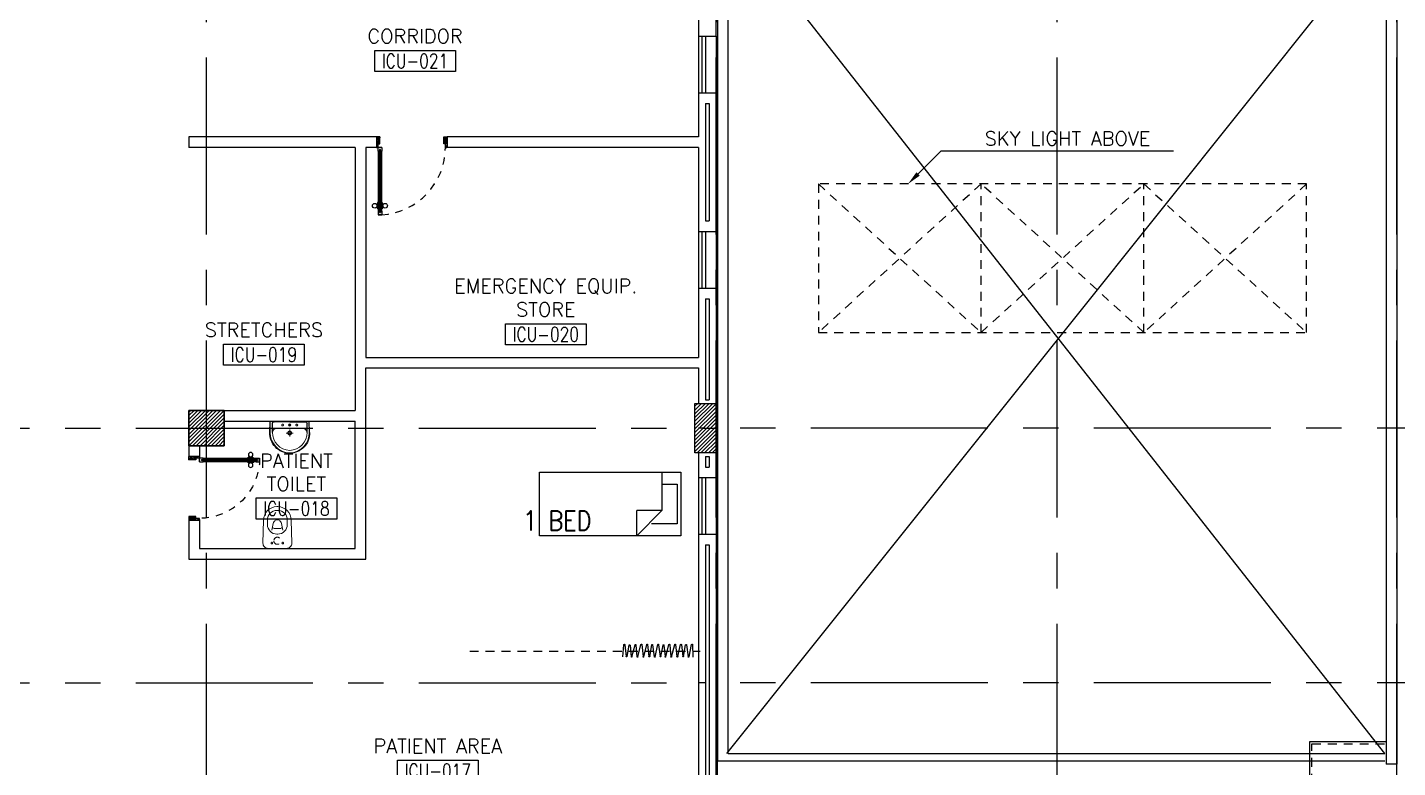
# Model space of a CAD drawing. Extents: x -0.4 to 93.5, y -1.1 to 78.4.
# Drawn here: x 31.26 to 50.62, y 15.35 to 25.81 of the extents above; entities that cross this region are included whole.
import ezdxf
from ezdxf.enums import TextEntityAlignment as Align

# ---------------------------------------------------------------- set-up
doc = ezdxf.new("R2010")
doc.units = 0
doc.header["$MEASUREMENT"] = 0
for name, pattern in [('CENTERX2', [4, 2.5, -0.5, 0.5, -0.5]), ('DASHED', [0.75, 0.5, -0.25]), ('HIDDEN', [0.375, 0.25, -0.125]), ('HIDDEN2', [0.1875, 0.125, -0.0625])]:
    doc.linetypes.add(name, pattern=pattern)
doc.layers.get('0').update_dxf_attribs({"color": 11, "linetype": 'CONTINUOUS'})
for name, color, linetype in [('A_CUBICLE_CURTAINS', 11, 'HIDDEN'), ('AXES', 11, 'CENTERX2'), ('COL', 11, 'CONTINUOUS'), ('D_CURTAIN', 11, 'HIDDEN'), ('DOOR', 11, 'CONTINUOUS'), ('FIX', 11, 'CONTINUOUS'), ('FUR', 11, 'CONTINUOUS'), ('HAT', 11, 'CONTINUOUS'), ('HIDDEN', 11, 'HIDDEN2'), ('INSUL', 11, 'CONTINUOUS'), ('RM-BOX', 11, 'CONTINUOUS'), ('RM-IND', 11, 'CONTINUOUS'), ('RM-NAME', 11, 'CONTINUOUS'), ('RM-NO', 11, 'CONTINUOUS'), ('ROOF', 11, 'CONTINUOUS'), ('RS20', 11, 'CONTINUOUS'), ('SHAFT', 11, 'CONTINUOUS'), ('STR', 11, 'CONTINUOUS'), ('WALL', 11, 'CONTINUOUS'), ('WIN', 11, 'CONTINUOUS')]:
    doc.layers.add(name, color=color, linetype=linetype)
doc.styles.add('ROMANS', font='ROMANS.shx', dxfattribs={"width": 0.6})
doc.styles.add('RS20', font='ROMANS.shx', dxfattribs={"height": 0.2})

# ---------------------------------------------------------------- blocks, each defined once
blk = doc.blocks.new('*X23')
at = {"color": 0}
for p, q in [((84179, 132651), (84678, 133150)), ((84179, 132704), (84625, 133150)), ((84179, 132757), (84571, 133150)), ((84179, 132810), (84518, 133150)), ((84179, 132864), (84465, 133150)), ((84179, 132917), (84412, 133150)), ((84179, 132970), (84359, 133150)), ((84179, 133023), (84306, 133150)), ((84179, 133076), (84253, 133150)), ((84179, 133129), (84200, 133150)), ((84231, 132650), (84679, 133098)), ((84284, 132650), (84679, 133045)), ((84337, 132650), (84679, 132992)), ((84390, 132650), (84679, 132939)), ((84443, 132650), (84679, 132886)), ((84496, 132650), (84679, 132833)), ((84549, 132650), (84679, 132780)), ((84602, 132650), (84679, 132727)), ((84655, 132650), (84679, 132674))]:
    blk.add_line(p, q, dxfattribs=at)
blk = doc.blocks.new('COL50')
at = {"layer": 'COL'}
blk.add_lwpolyline([(-250, 250), (-250, -250), (250, -250), (250, 250)], close=True, dxfattribs=at)
blk = doc.blocks.new('C11')
at = {"layer": 'HAT'}
h = blk.add_hatch(dxfattribs=at)
h.set_pattern_fill('ANSI31', color=256, scale=300, style=0)
h.set_pattern_definition([(45, (-248556.182, -75061.005), (-26.5165043, 26.5165043), [])])
h.paths.add_polyline_path([(300, 700), (0, 700), (0, 350), (300, 350)])
h.paths.add_polyline_path([(300, 350), (0, 350), (0, 0), (300, 0)])
at = {"layer": 'COL'}
blk.add_lwpolyline([(300, 700), (300, 0), (0, 0), (0, 700)], close=True, dxfattribs=at)
blk = doc.blocks.new('DOOR90')
at = {"layer": 'DOOR', "color": 0, "linetype": 'ByBlock'}
for p, q in [((-150, 0), (-150, -25)), ((-150, 0), (0, 0)), ((0, -50), (0, 0)), ((-1000, -25), (-1000, -75)), ((-1000, -75), (-1000, -25)), ((-950, -25), (-1000, -25)), ((-950, -75), (-1000, -75)), ((-970, -42), (-970, -58)), ((-950, -42), (-970, -42)), ((-950, -58), (-970, -58)), ((-950, -25), (-950, -42)), ((-950, -58), (-950, -75)), ((-918, -25), (-918, -18)), ((-828, -18), (-918, -18)), ((-918, -75), (-918, -82)), ((-828, -82), (-918, -82)), ((-905, -18), (-905, -9)), ((-905, -9), (-840, -9)), ((-905, -18), (-840, -18)), ((-905, -82), (-905, -91)), ((-905, -82), (-840, -82)), ((-905, -91), (-840, -91)), ((-840, -18), (-840, -9)), ((-840, -82), (-840, -91)), ((-828, -25), (-828, -18)), ((-828, -75), (-828, -82)), ((-200, -42), (-200, -25)), ((-200, -25), (-150, -25)), ((-180, -42), (-200, -42)), ((-200, -75), (-200, -58)), ((-200, -58), (-180, -58)), ((-150, -75), (-200, -75)), ((-180, -58), (-180, -42)), ((-150, -75), (-150, -25)), ((-150, -25), (-100, -25)), ((-100, -25), (-100, -50)), ((-100, -50), (0, -50)), ((-150, -900), (-150, -875)), ((-150, -875), (-100, -875)), ((0, -900), (-150, -900)), ((-150, -900), (0, -900)), ((-100, -850), (0, -850)), ((-100, -875), (-100, -850)), ((0, -850), (0, -900))]:
    blk.add_line(p, q, dxfattribs=at)
at = {"layer": 'DOOR', "color": 9, "linetype": 'ByBlock'}
for p, q in [((0, -50), (-114, 0)), ((0, -50), (-40, 0)), ((0, -50), (-100, -37)), ((0, -850), (-114, -900)), ((0, -850), (-100, -863)), ((0, -850), (-40, -900))]:
    blk.add_line(p, q, dxfattribs=at)
at = {"layer": 'DOOR', "linetype": 'ByBlock'}
for p, q in [((-200, -25), (-950, -25)), ((-200, -42), (-950, -42)), ((-200, -58), (-950, -58)), ((-950, -75), (-200, -75))]:
    blk.add_line(p, q, dxfattribs=at)
at = {"layer": 'DOOR', "color": 0, "linetype": 'ByBlock'}
for centre in [(-873, 24), (-873, -124)]:
    blk.add_circle(centre, 32.4, dxfattribs=at)
at = {"layer": 'DOOR', "color": 9, "linetype": 'ByBlock'}
for centre, radius, start, end in [((0, -50), 154, 161.1053, 166.2858), ((0, -50), 134, 158.1598, 169.28), ((0, -50), 94.4, 148.0182, 180), ((0, -50), 74.4, 137.7764, 180), ((0, -50), 114, 154.0838, 167.3774), ((0, -50), 54.4, 113.2074, 180), ((0, -50), 34.4, 90, 180), ((0, -50), 14.4, 90, 180), ((0, -850), 154, 193.7142, 198.8947), ((0, -850), 134, 190.72, 201.8402), ((0, -850), 94.4, 180, 211.9818), ((0, -850), 74.4, 180, 222.2236), ((0, -850), 54.4, 180, 246.7926), ((0, -850), 34.4, 180, 270), ((0, -850), 14.4, 180, 270)]:
    blk.add_arc(centre, radius, start, end, dxfattribs=at)
at = {"layer": 'DOOR', "linetype": 'HIDDEN', "ltscale": 0.5}
blk.add_arc((-150, -25), 850, 180, 270, dxfattribs=at)
blk = doc.blocks.new('RM1')
at = {"layer": 'RM-BOX'}
blk.add_lwpolyline([(570, -200), (-570, -200), (-570, -500), (570, -500)], close=True, dxfattribs=at)
at = {"layer": 'RM-NAME', "style": 'ROMANS'}
for tag, p in [('ROOMNAME1', (0, 324)), ('ROOMNAME2', (0, 0))]:
    blk.add_attdef(tag, text='', height=200, dxfattribs=at).set_placement(p, align=Align.MIDDLE)
at = {"layer": 'RM-NO', "style": 'ROMANS', "width": 0.8}
blk.add_attdef('ROOMNO', text='', height=200, dxfattribs=at).set_placement((0, -350), align=Align.MIDDLE)
blk = doc.blocks.new('C')
at = {"layer": 'D_CURTAIN'}
for points in [[(0.229, 0.077), (0.229, 0.077, 0.848601), (0.219, 0.076), (0.202, -0.062, -0.855925), (0.192, -0.063), (0.167, 0.072, 0.866955), (0.157, 0.072), (0.144, -0.065, -0.843142), (0.134, -0.066), (0.099, 0.077, 0.845318), (0.089, 0.076), (0.076, -0.066, -0.842227), (0.066, -0.067), (0.029, 0.079, 0.837896), (0.019, 0.078), (0.004, -0.065, -0.84563), (-0.006, -0.065), (-0.04, 0.078, 0.842014), (-0.049, 0.078), (-0.065, -0.063, -0.866148), (-0.075, -0.063), (-0.099, 0.074, 0.854133), (-0.109, 0.074), (-0.129, -0.066, -0.838104), (-0.139, -0.067), (-0.17, 0.077, 0.84026), (-0.18, 0.077), (-0.183, -0.071)], [(0.639, -0.068), (0.628, 0.076, 0.848601), (0.618, 0.076), (0.601, -0.063, -0.855925), (0.591, -0.063), (0.566, 0.071, 0.866955), (0.556, 0.071), (0.542, -0.066, -0.843142), (0.533, -0.066), (0.497, 0.076, 0.845318), (0.488, 0.075), (0.474, -0.067, -0.842227), (0.465, -0.068), (0.427, 0.078, 0.837896), (0.417, 0.078), (0.403, -0.065, -0.84563), (0.393, -0.066), (0.359, 0.078, 0.842014), (0.349, 0.077), (0.334, -0.063, -0.866148), (0.324, -0.064), (0.299, 0.074, 0.854133), (0.29, 0.073), (0.27, -0.067, -0.838104), (0.26, -0.067), (0.229, 0.077, 0.84026), (0.219, 0.076)]]:
    blk.add_lwpolyline(points, format="xyb", dxfattribs=at)
blk = doc.blocks.new('LAV1')
at = {"layer": 'FIX', "linetype": 'ByBlock', "ltscale": 0.3}
for p, q in [((-280, 210), (-275, 50)), ((-245, 210), (-245, 85)), ((245, 210), (245, 85)), ((280, 210), (275, 50)), ((0, 60), (-220, 60)), ((0, 60), (220, 60))]:
    blk.add_line(p, q, dxfattribs=at)
at = {"layer": 'FIX', "linetype": 'Continuous', "lineweight": 20}
for p, q in [((-275, 210), (-275, 50)), ((275, 210), (275, 50)), ((0, 50), (-275, 50)), ((0, 50), (-252, 50)), ((0, 155), (-181, 155)), ((0, 155), (181, 155)), ((0, 50), (252, 50)), ((0, 50), (275, 50))]:
    blk.add_line(p, q, dxfattribs=at)
at = {"layer": 'FIX', "linetype": 'DASHED', "lineweight": 20, "ltscale": 0.05}
for p, q in [((50, 220), (-50, 220)), ((0, 170), (0, 270)), ((0, 170), (0, 270))]:
    blk.add_line(p, q, dxfattribs=at)
at = {"layer": 'FIX', "lineweight": 20}
for p, q in [((16, 107), (-15, 107)), ((0, 92), (0, 123))]:
    blk.add_line(p, q, dxfattribs=at)
for centre, radius in [((0, 220), 29.5), ((0, 220), 22.5), ((0, 107), 15.5)]:
    blk.add_circle(centre, radius, dxfattribs=at)
at = {"layer": 'FIX', "linetype": 'HIDDEN', "lineweight": 20, "ltscale": 0.05}
for centre in [(-100, 107), (100, 107)]:
    blk.add_circle(centre, 12.4, dxfattribs=at)
at = {"layer": 'FIX', "linetype": 'ByBlock', "ltscale": 0.3}
for centre, radius, start, end in [((7, 220), 287, 91.3776, 182.0064), ((-7, 220), 287, 357.9936, 88.6224), ((-220, 85), 24.9, 179.7021, 269.9486), ((220, 85), 24.9, 270.0514, 0.2979)]:
    blk.add_arc(centre, radius, start, end, dxfattribs=at)
at = {"layer": 'FIX', "linetype": 'Continuous', "lineweight": 20}
for centre, radius, start, end in [((8, 217), 283, 91.6988, 181.351), ((8, 212), 253, 91.7328, 180.4884), ((-8, 217), 283, 358.649, 88.3012), ((-8, 212), 253, 359.5116, 88.2672), ((-179, 222), 66.9, 190.2006, 268.0786), ((179, 222), 66.9, 271.9214, 349.7994)]:
    blk.add_arc(centre, radius, start, end, dxfattribs=at)
blk = doc.blocks.new('WC1')
at = {"layer": 'FIX', "lineweight": 20}
for p, q in [((-210, 204), (-538, 194)), ((-727, 5), (-727, -5)), ((-674, 5), (-674, -5)), ((-534, 24), (-540, 0)), ((-540, 0), (-534, -24)), ((-475, 141), (-538, 141)), ((-395, 76), (-490, 60)), ((-339, 5), (-339, -5)), ((-538, -141), (-475, -141)), ((-490, -60), (-395, -76)), ((-538, -194), (-210, -204))]:
    blk.add_line(p, q, dxfattribs=at)
at = {"layer": 'FIX', "linetype": 'Continuous', "lineweight": 20}
blk.add_line((-420, -47), (-420, 45), dxfattribs=at)
at = {"layer": 'FIX', "lineweight": 20}
blk.add_lwpolyline([(-213, -204), (-210, -204, 0.414214), (-137, -131), (-137, 0), (-137, 131, 0.414214), (-210, 204)], format="xyb", dxfattribs=at)
at = {"layer": 'FIX', "linetype": 'HIDDEN2', "lineweight": 20, "ltscale": 0.3}
blk.add_circle((-245, 0), 49.8, dxfattribs=at)
at = {"layer": 'FIX', "linetype": 'HIDDEN', "lineweight": 20, "ltscale": 0.05}
for centre in [(-213, 78), (-213, -77)]:
    blk.add_circle(centre, 11.6, dxfattribs=at)
at = {"layer": 'FIX', "lineweight": 20}
for centre, radius, start, end in [((-538, 5), 189, 90, 180), ((-538, 5), 136, 90, 180), ((-473, -7), 68.2, 128.9242, 152.8468), ((-464, -18), 82, 108.496, 128.9242), ((-475, 5), 136, 360, 90), ((-538, -5), 189, 180, 270), ((-538, -5), 136, 180, 270), ((-473, 7), 68.2, 207.1532, 231.0758), ((-464, 18), 82, 231.0758, 251.504), ((-475, -5), 136, 270, 0)]:
    blk.add_arc(centre, radius, start, end, dxfattribs=at)
at = {"layer": 'FIX', "linetype": 'Continuous', "lineweight": 20}
for centre, start, end in [((-443, 46), 357.6662, 91.6121), ((-442, -46), 268.3879, 2.3338)]:
    blk.add_arc(centre, 22.3, start, end, dxfattribs=at)
blk = doc.blocks.new('DOOR-10')
at = {"layer": 'DOOR', "color": 0, "linetype": 'ByBlock'}
for p, q in [((-83, 1005), (-92, 1005)), ((-92, 1005), (-92, 940)), ((-76, 1018), (-83, 1018)), ((-83, 928), (-83, 1018)), ((-83, 1005), (-83, 940)), ((-26, 1100), (-76, 1100)), ((-76, 1100), (-26, 1100)), ((-76, 1050), (-76, 1100)), ((-59, 1050), (-76, 1050)), ((-43, 1070), (-59, 1070)), ((-59, 1050), (-59, 1070)), ((-43, 1050), (-43, 1070)), ((-26, 1050), (-43, 1050)), ((-26, 1050), (-26, 1100)), ((-26, 1018), (-18, 1018)), ((-18, 928), (-18, 1018)), ((-18, 1005), (-9, 1005)), ((-18, 1005), (-18, 940)), ((-9, 1005), (-9, 940)), ((-83, 940), (-92, 940)), ((-76, 928), (-83, 928)), ((-26, 928), (-18, 928)), ((-18, 940), (-9, 940)), ((-76, 200), (-59, 200)), ((-76, 150), (-76, 200)), ((-59, 200), (-59, 180)), ((-43, 200), (-26, 200)), ((-43, 180), (-43, 200)), ((-26, 200), (-26, 150)), ((-1001, 0), (-1001, 150)), ((-1001, 150), (-976, 150)), ((-1001, 150), (-1001, 0)), ((-951, 0), (-1001, 0)), ((-976, 150), (-976, 100)), ((-976, 100), (-951, 100)), ((-951, 100), (-951, 0)), ((-76, 150), (-26, 150)), ((-59, 180), (-43, 180)), ((-51, 100), (-51, 0)), ((-26, 100), (-51, 100)), ((-51, 0), (-1, 0)), ((-1, 150), (-26, 150)), ((-26, 150), (-26, 100))]:
    blk.add_line(p, q, dxfattribs=at)
at = {"layer": 'DOOR', "linetype": 'ByBlock'}
for p, q in [((-76, 1050), (-76, 200)), ((-59, 200), (-59, 1050)), ((-43, 200), (-43, 1050)), ((-26, 200), (-26, 1050))]:
    blk.add_line(p, q, dxfattribs=at)
at = {"layer": 'DOOR', "color": 9, "linetype": 'ByBlock'}
for p, q in [((-951, 0), (-1001, 114)), ((-951, 0), (-1001, 40)), ((-951, 0), (-964, 100)), ((-51, 0), (-1, 114)), ((-51, 0), (-37, 100)), ((-51, 0), (-1, 40)), ((-1, 0), (-1, 150))]:
    blk.add_line(p, q, dxfattribs=at)
at = {"layer": 'DOOR', "color": 0, "linetype": 'ByBlock'}
for centre in [(-124, 973), (23, 973)]:
    blk.add_circle(centre, 32.4, dxfattribs=at)
at = {"layer": 'DOOR', "linetype": 'HIDDEN', "ltscale": 0.5}
blk.add_arc((-23, 149), 952, 93.1482, 179.9482, dxfattribs=at)
at = {"layer": 'DOOR', "color": 9, "linetype": 'ByBlock'}
for centre, radius, start, end in [((-951, 0), 154, 103.7142, 108.8947), ((-951, 0), 134, 100.72, 111.8402), ((-951, 0), 94.4, 90, 121.9818), ((-951, 0), 74.4, 90, 132.2236), ((-951, 0), 54.4, 90, 156.7926), ((-951, 0), 34.4, 90, 180), ((-951, 0), 14.4, 90, 180), ((-51, 0), 94.4, 58.0182, 90), ((-51, 0), 74.4, 47.7764, 90), ((-51, 0), 54.4, 23.2074, 90), ((-51, 0), 34.4, 0, 90), ((-51, 0), 14.4, 0, 90), ((-51, 0), 134, 68.1598, 79.28), ((-51, 0), 114, 64.0838, 77.3774), ((-51, 0), 154, 71.1053, 76.2858)]:
    blk.add_arc(centre, radius, start, end, dxfattribs=at)

msp = doc.modelspace()

# ---------------------------------------------------------------- linework, layer by layer
at = {"layer": 'A_CUBICLE_CURTAINS', "ltscale": 0.5}
msp.add_line((37.5103, 17), (40.7676, 17), dxfattribs=at)
at = {"layer": 'AXES'}
for p, q in [((45.8124, -1.1143), (45.8124, 77.6984)), ((40.9924, -1.1143), (40.9924, 77.3484)), ((41.0124, -1.1143), (41.0124, 77.3484)), ((50.6124, -1.1143), (50.6124, 77.3484)), ((33.7924, -1.1143), (33.7924, 59.47)), ((24.7924, 20.15), (40.9924, 20.15)), ((92.8324, 20.15), (40.7424, 20.15)), ((24.7924, 16.55), (40.7457, 16.55)), ((92.8324, 16.55), (40.7424, 16.55))]:
    msp.add_line(p, q, dxfattribs=at)
at = {"layer": 'FUR'}
for p, q in [((38.4959, 18.6265), (38.4959, 19.5265)), ((38.4959, 19.5265), (40.4959, 19.5265)), ((40.2243, 19.5265), (40.2243, 18.9877)), ((40.4959, 19.5265), (40.4959, 18.6265)), ((40.2243, 19.3566), (40.4405, 19.3566)), ((40.4405, 19.3566), (40.4405, 18.7987)), ((40.2243, 18.9877), (39.8709, 18.9877)), ((39.8709, 18.6265), (39.8709, 18.9877)), ((40.2243, 18.9877), (39.8709, 18.6265)), ((40.4405, 18.7987), (40.0808, 18.7987)), ((40.4959, 18.6265), (38.4959, 18.6265))]:
    msp.add_line(p, q, dxfattribs=at)
at = {"layer": 'HIDDEN'}
for p, q in [((49.3374, 23.6), (42.4374, 23.6)), ((42.4374, 23.6), (42.4374, 21.5)), ((44.7374, 23.6), (42.4374, 21.5)), ((42.4374, 23.6), (44.7374, 21.5)), ((47.0374, 21.5), (44.7374, 23.6)), ((44.7374, 21.5), (47.0374, 23.6)), ((44.7374, 21.5), (44.7374, 23.6)), ((44.7374, 21.5), (44.7374, 23.6)), ((49.3374, 23.6), (47.0374, 21.5)), ((47.0374, 23.6), (49.3374, 21.5)), ((47.0374, 21.5), (47.0374, 23.6)), ((47.0374, 21.5), (47.0374, 23.6)), ((49.3374, 21.5), (49.3374, 23.6)), ((42.4374, 21.5), (49.3374, 21.5))]:
    msp.add_line(p, q, dxfattribs=at)
at = {"layer": 'INSUL'}
for p, q in [((40.8424, 24.7364), (40.8424, 23.0776)), ((40.8424, 24.7364), (40.8924, 24.7364)), ((40.8924, 24.7364), (40.8924, 23.0776)), ((40.8424, 23.0776), (40.8924, 23.0776)), ((40.8424, 21.9776), (40.8424, 20.55)), ((40.8424, 21.9776), (40.8924, 21.9776)), ((40.8924, 21.9776), (40.8924, 20.55)), ((40.8424, 20.55), (40.8924, 20.55)), ((40.8424, 19.75), (40.8924, 19.75)), ((40.8424, 19.75), (40.8424, 19.6)), ((40.8924, 19.75), (40.8924, 19.6)), ((40.8424, 19.6), (40.8924, 19.6)), ((40.8424, 18.5), (40.8424, 13.3)), ((40.8424, 18.5), (40.8924, 18.5)), ((40.8924, 18.5), (40.8924, 13.3))]:
    msp.add_line(p, q, dxfattribs=at)
at = {"layer": 'RM-IND'}
for p, q in [((43.8464, 23.7411), (44.1749, 24.0679)), ((44.1749, 24.0679), (44.6878, 24.0679)), ((44.6878, 24.0679), (47.4545, 24.0679))]:
    msp.add_line(p, q, dxfattribs=at)
msp.add_solid([(43.8699, 23.7174), (43.8229, 23.7647), (43.7046, 23.6)], dxfattribs=at)
at = {"layer": 'ROOF'}
for p, q in [((41.0124, 27.1), (41.0124, 15.45)), ((41.1624, 15.55), (41.1624, 27)), ((50.4624, 27), (50.4624, 15.4)), ((50.6124, 27.1), (50.6124, 15.4)), ((41.1624, 15.55), (50.4424, 15.55)), ((41.0124, 15.45), (50.4424, 15.45)), ((50.6124, 15.4), (50.4624, 15.4))]:
    msp.add_line(p, q, dxfattribs=at)
at = {"layer": 'SHAFT'}
for p, q in [((41.1424, 15.55), (50.2924, 27)), ((50.4424, 15.55), (41.3603, 27.0988))]:
    msp.add_line(p, q, dxfattribs=at)
at = {"layer": 'STR'}
msp.add_lwpolyline([(50.4624, 13.0859), (49.3824, 13.0859), (49.3824, 15.7209), (50.4624, 15.7209)], dxfattribs=at)
at = {"layer": 'STR', "linetype": 'HIDDEN2'}
msp.add_lwpolyline([(50.4624, 13.1159), (49.4124, 13.1159), (49.4124, 15.6909), (50.4624, 15.6909)], dxfattribs=at)
at = {"layer": 'WALL', "linetype": 'ByBlock'}
for p, q in [((40.9924, 25.6864), (40.9924, 27.1)), ((40.7424, 26.265), (40.7424, 25.6864)), ((40.7424, 25.6864), (40.9924, 25.6864)), ((40.7424, 24.8864), (40.9924, 24.8864)), ((40.7424, 24.8864), (40.7424, 24.265)), ((40.9924, 24.8864), (40.9924, 22.9276)), ((40.989, 24.7364), (40.9924, 24.7364)), ((33.5424, 24.265), (33.5424, 24.115)), ((36.1924, 24.265), (33.5424, 24.265)), ((36.1924, 24.265), (36.1924, 24.115)), ((40.7424, 24.265), (37.1924, 24.265)), ((37.1924, 24.265), (37.1924, 24.115)), ((35.8924, 24.115), (33.5424, 24.115)), ((35.8924, 24.115), (35.8924, 20.4)), ((36.0424, 24.115), (36.0424, 21.15)), ((36.1924, 24.115), (36.0424, 24.115)), ((40.7424, 24.115), (37.1924, 24.115)), ((40.7424, 24.115), (40.7424, 22.9276)), ((40.989, 23.0776), (40.9924, 23.0776)), ((40.7424, 22.9276), (40.9924, 22.9276)), ((40.7424, 22.1276), (40.9924, 22.1276)), ((40.7424, 22.1276), (40.7424, 21.15)), ((40.9924, 22.1276), (40.9924, 20.5)), ((40.989, 21.9776), (40.9924, 21.9776)), ((36.0424, 21.15), (40.7424, 21.15)), ((36.0424, 18.3), (36.0424, 21)), ((36.0424, 21), (40.7424, 21)), ((40.7424, 21), (40.7424, 20.5)), ((34.0424, 20.4), (35.8924, 20.4)), ((34.0424, 20.25), (35.8924, 20.25)), ((35.8924, 18.45), (35.8924, 20.25)), ((40.7424, 19.8), (40.7424, 19.45)), ((40.9924, 19.8), (40.9924, 19.45)), ((40.7424, 19.45), (40.9924, 19.45)), ((40.7424, 18.65), (40.9924, 18.65)), ((40.7424, 18.65), (40.7424, 13.3)), ((40.9924, 18.65), (40.9924, 13.3)), ((33.6924, 18.45), (35.8924, 18.45)), ((33.5424, 18.3), (36.0424, 18.3)), ((40.989, 16.5), (40.9924, 16.5))]:
    msp.add_line(p, q, dxfattribs=at)
at = {"layer": 'WALL'}
for p, q in [((33.5424, 19.9), (33.5424, 19.75)), ((33.6924, 19.75), (33.5424, 19.75)), ((33.6924, 19.9), (33.6924, 19.75)), ((33.6924, 18.85), (33.5424, 18.85)), ((33.5424, 18.85), (33.5424, 18.3)), ((33.6924, 18.85), (33.6924, 18.45))]:
    msp.add_line(p, q, dxfattribs=at)
at = {"layer": 'WALL', "linetype": 'ByBlock', "ltscale": 0.3}
for points in [[(33.5424, 20.4), (34.0424, 20.4), (34.0424, 19.9), (33.5424, 19.9)], [(40.6924, 20.5), (40.9924, 20.5), (40.9924, 19.8), (40.6924, 19.8)]]:
    msp.add_lwpolyline(points, close=True, dxfattribs=at)
at = {"layer": 'WIN'}
for p, q in [((40.7424, 25.6864), (40.7424, 24.8864)), ((40.7924, 25.6864), (40.7924, 24.8864)), ((40.8424, 25.6864), (40.8424, 24.8864)), ((40.9924, 25.6864), (40.9924, 24.8864)), ((40.7424, 22.9276), (40.7424, 22.1276)), ((40.7924, 22.9276), (40.7924, 22.1276)), ((40.8424, 22.9276), (40.8424, 22.1276)), ((40.9924, 22.9276), (40.9924, 22.1276)), ((40.7424, 19.45), (40.7424, 18.65)), ((40.7924, 19.45), (40.7924, 18.65)), ((40.8424, 19.45), (40.8424, 18.65)), ((40.9924, 19.45), (40.9924, 18.65))]:
    msp.add_line(p, q, dxfattribs=at)

# ---------------------------------------------------------------- block references
at = {"layer": 'COL', "xscale": 0.001, "yscale": 0.001, "zscale": 0.001}
msp.add_blockref('COL50', (33.7924, 20.15), dxfattribs=at)
at = {"layer": 'COL', "linetype": 'ByBlock', "xscale": 0.001, "yscale": 0.001, "zscale": 0.001}
msp.add_blockref('C11', (40.6924, 19.8), dxfattribs=at)
at = {"layer": 'D_CURTAIN', "ltscale": 2, "xscale": -1.2, "yscale": 1.2, "zscale": 1.2}
msp.add_blockref('C', (40.4432, 16.9984), dxfattribs=at)
at = {"layer": 'DOOR', "color": 0, "linetype": 'ByBlock', "ltscale": 0.3, "xscale": 0.001, "yscale": 0.001, "zscale": 0.001, "rotation": 180}
msp.add_blockref('DOOR-10', (36.1917, 24.265), dxfattribs=at)
at = {"layer": 'DOOR', "color": 0, "linetype": 'ByBlock', "xscale": -0.001, "yscale": 0.001, "zscale": 0.001}
msp.add_blockref('DOOR90', (33.5424, 19.75), dxfattribs=at)
at = {"layer": 'FIX', "xscale": -0.001, "yscale": 0.001, "zscale": 0.001}
for name, p, rotation in [('LAV1', (34.9674, 20.3), 180), ('WC1', (34.7924, 18.313), 90)]:
    msp.add_blockref(name, p, dxfattribs=dict(at, rotation=rotation))
at = {"layer": 'HAT', "xscale": 0.001, "yscale": 0.001, "zscale": 0.001}
msp.add_blockref('*X23', (-50.6369, -112.7497), dxfattribs=at)
at = {"layer": 'RM-NAME'}
ref = msp.add_blockref('RM1', (36.7383, 25.6875), dxfattribs=dict(at, xscale=-0.001, yscale=0.001, zscale=0.001))
ref.add_attrib('ROOMNO', 'ICU-021', dxfattribs={"layer": 'RM-NO', "height": 0.2, "style": 'ROMANS', "width": 0.8}).set_placement((36.7383, 25.3375), align=Align.MIDDLE)
ref.add_attrib('ROOMNAME2', 'CORRIDOR', dxfattribs={"height": 0.2, "style": 'ROMANS'}).set_placement((36.7383, 25.6875), align=Align.MIDDLE)
ref = msp.add_blockref('RM1', (38.5861, 21.8248), dxfattribs=dict(at, xscale=-0.001, yscale=0.001, zscale=0.001))
ref.add_attrib('ROOMNO', 'ICU-020', dxfattribs={"layer": 'RM-NO', "height": 0.2, "style": 'ROMANS', "width": 0.8}).set_placement((38.5861, 21.4748), align=Align.MIDDLE)
ref.add_attrib('ROOMNAME2', 'STORE', dxfattribs={"height": 0.2, "style": 'ROMANS'}).set_placement((38.5861, 21.8248), align=Align.MIDDLE)
ref.add_attrib('ROOMNAME1', 'EMERGENCY EQUIP.', dxfattribs={"height": 0.2, "style": 'ROMANS'}).set_placement((38.5861, 22.1486), align=Align.MIDDLE)
ref = msp.add_blockref('RM1', (34.6026, 21.5379), dxfattribs=dict(at, xscale=-0.001, yscale=0.001, zscale=0.001))
ref.add_attrib('ROOMNO', 'ICU-019', dxfattribs={"layer": 'RM-NO', "height": 0.2, "style": 'ROMANS', "width": 0.8}).set_placement((34.6026, 21.1879), align=Align.MIDDLE)
ref.add_attrib('ROOMNAME2', 'STRETCHERS', dxfattribs={"height": 0.2, "style": 'ROMANS'}).set_placement((34.6026, 21.5379), align=Align.MIDDLE)
ref = msp.add_blockref('RM1', (35.062, 19.3632), dxfattribs=dict(at, xscale=-0.001, yscale=0.001, zscale=0.001))
ref.add_attrib('ROOMNO', 'ICU-018', dxfattribs={"layer": 'RM-NO', "height": 0.2, "style": 'ROMANS', "width": 0.8}).set_placement((35.062, 19.0132), align=Align.MIDDLE)
ref.add_attrib('ROOMNAME2', 'TOILET', dxfattribs={"height": 0.2, "style": 'ROMANS'}).set_placement((35.062, 19.3632), align=Align.MIDDLE)
ref.add_attrib('ROOMNAME1', 'PATIENT', dxfattribs={"height": 0.2, "style": 'ROMANS'}).set_placement((35.062, 19.6871), align=Align.MIDDLE)
ref = msp.add_blockref('RM1', (37.0602, 15.6584), dxfattribs=dict(at, xscale=-0.001, yscale=0.001, zscale=0.001))
ref.add_attrib('ROOMNO', 'ICU-017', dxfattribs={"layer": 'RM-NO', "height": 0.2, "style": 'ROMANS', "width": 0.8}).set_placement((37.0602, 15.3084), align=Align.MIDDLE)
ref.add_attrib('ROOMNAME2', 'PATIENT AREA', dxfattribs={"height": 0.2, "style": 'ROMANS'}).set_placement((37.0602, 15.6584), align=Align.MIDDLE)

# ---------------------------------------------------------------- texts
at = {"layer": 'RM-NAME', "style": 'ROMANS'}
msp.add_text('SKY LIGHT ABOVE', height=0.2, dxfattribs=at).set_placement((44.7878, 24.2429), align=Align.MIDDLE_LEFT)
at = {"layer": 'RS20', "style": 'RS20', "width": 0.85}
msp.add_text('1 BED', height=0.2736, dxfattribs=at).set_placement((38.7468, 18.8421), align=Align.MIDDLE)

doc.saveas('drawing.dxf')
